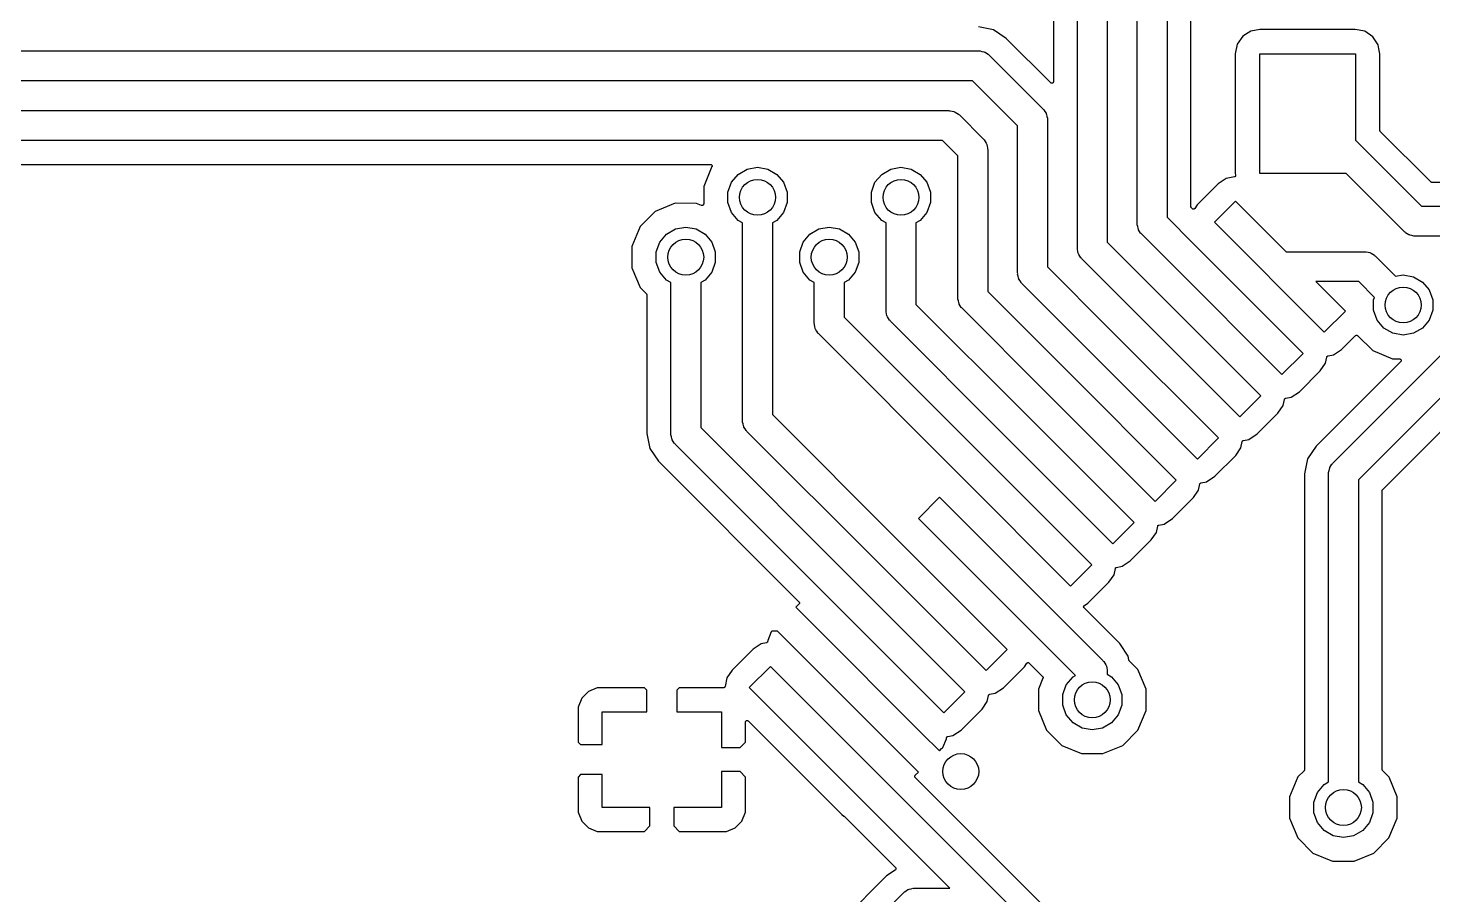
# Model space of a CAD drawing. Extents: x 0.3 to 75.7, y -92.7 to -2.
# Drawn here: x 12.4 to 24.15, y -71.73 to -64.49 of the extents above; entities that cross this region are included whole.
import ezdxf

# ---------------------------------------------------------------- set-up
doc = ezdxf.new("R2010")
doc.units = 0
doc.header["$MEASUREMENT"] = 0
doc.layers.add('BLACK', color=7, linetype='CONTINUOUS')

msp = doc.modelspace()

# ---------------------------------------------------------------- linework, layer by layer
at = {"layer": 'Black'}
for p, q in [((21.925, -62), (21.925, -66.0662)), ((22.125, -65.978), (22.125, -62.0013)), ((21.675, -66.118), (21.675, -62.0518)), ((21.175, -66.3251), (21.175, -63.6518)), ((21.425, -63.6), (21.425, -66.2734)), ((20.975, -63.74), (20.975, -64.934)), ((20.4743, -64.5), (20.3487, -64.475)), ((22.7012, -64.4958), (22.626, -64.51)), ((23.4987, -64.4958), (22.7012, -64.4958)), ((23.5793, -64.5122), (23.4987, -64.4958)), ((20.5807, -64.5711), (20.4743, -64.5)), ((20.9528, -64.9432), (20.5807, -64.5711)), ((22.5578, -64.5538), (22.5122, -64.6207)), ((22.626, -64.51), (22.5578, -64.5538)), ((23.6462, -64.5578), (23.5793, -64.5122)), ((23.69, -64.626), (23.6462, -64.5578)), ((9.15178, -64.675), (20.35, -64.675)), ((20.35, -64.675), (20.3554, -64.676)), ((20.3554, -64.676), (20.3609, -64.6755)), ((20.3609, -64.6755), (20.3767, -64.6797)), ((20.3767, -64.6797), (20.3928, -64.6825)), ((20.3928, -64.6825), (20.3975, -64.6853)), ((20.3975, -64.6853), (20.4028, -64.6867)), ((20.4028, -64.6867), (20.4162, -64.6961)), ((20.4162, -64.6961), (20.4303, -64.7042)), ((20.4303, -64.7042), (20.4339, -64.7085)), ((20.4339, -64.7085), (20.4384, -64.7116)), ((20.4384, -64.7116), (20.8884, -65.1616)), ((22.5122, -64.6207), (22.4958, -64.7013)), ((22.4958, -64.7013), (22.4958, -65.6988)), ((22.7, -65.7), (22.7, -64.7)), ((22.7, -64.7), (23.5, -64.7)), ((23.5, -64.7), (23.5, -65.4232)), ((23.6964, -64.66), (23.69, -64.626)), ((23.7042, -64.7012), (23.6964, -64.66)), ((23.7042, -65.3392), (23.7042, -64.7012)), ((20.2982, -64.925), (9.1, -64.925)), ((20.675, -65.3018), (20.2982, -64.925)), ((20.9542, -64.9442), (20.9528, -64.9432)), ((20.9555, -64.9453), (20.9542, -64.9442)), ((20.956, -64.9455), (20.9555, -64.9453)), ((20.9565, -64.9458), (20.956, -64.9455)), ((20.9581, -64.9462), (20.9565, -64.9458)), ((20.9597, -64.9468), (20.9581, -64.9462)), ((20.9603, -64.9468), (20.9597, -64.9468)), ((20.9609, -64.9469), (20.9603, -64.9468)), ((20.9626, -64.9468), (20.9609, -64.9469)), ((20.9643, -64.9468), (20.9626, -64.9468)), ((20.9648, -64.9466), (20.9643, -64.9468)), ((20.9654, -64.9466), (20.9648, -64.9466)), ((20.9669, -64.9458), (20.9654, -64.9466)), ((20.9685, -64.9453), (20.9669, -64.9458)), ((20.9689, -64.9449), (20.9685, -64.9453)), ((20.9695, -64.9446), (20.9689, -64.9449)), ((20.9707, -64.9434), (20.9695, -64.9446)), ((20.972, -64.9424), (20.9707, -64.9434)), ((20.9722, -64.9419), (20.972, -64.9424)), ((20.9726, -64.9415), (20.9722, -64.9419)), ((20.9734, -64.9399), (20.9726, -64.9415)), ((20.9742, -64.9384), (20.9734, -64.9399)), ((20.9743, -64.9379), (20.9742, -64.9384)), ((20.9746, -64.9374), (20.9743, -64.9379)), ((20.9747, -64.9357), (20.9746, -64.9374)), ((20.975, -64.934), (20.9747, -64.9357)), ((11, -65.175), (20.1, -65.175)), ((20.1, -65.175), (20.1054, -65.176)), ((20.1054, -65.176), (20.1109, -65.1755)), ((20.1109, -65.1755), (20.1267, -65.1797)), ((20.1267, -65.1797), (20.1428, -65.1825)), ((20.1428, -65.1825), (20.1475, -65.1853)), ((20.1475, -65.1853), (20.1528, -65.1867)), ((20.1528, -65.1867), (20.1662, -65.1961)), ((20.1662, -65.1961), (20.1803, -65.2042)), ((20.8884, -65.1616), (20.8915, -65.1661)), ((20.8915, -65.1661), (20.8958, -65.1697)), ((20.8958, -65.1697), (20.9039, -65.1838)), ((20.9039, -65.1838), (20.9133, -65.1972)), ((20.9133, -65.1972), (20.9147, -65.2025)), ((20.9147, -65.2025), (20.9175, -65.2072)), ((20.1803, -65.2042), (20.1839, -65.2085)), ((20.1839, -65.2085), (20.1884, -65.2116)), ((20.1884, -65.2116), (20.3884, -65.4116)), ((20.675, -66.5322), (20.675, -65.3018)), ((20.9175, -65.2072), (20.9203, -65.2233)), ((20.9203, -65.2233), (20.9245, -65.2391)), ((20.9245, -65.2391), (20.924, -65.2446)), ((20.924, -65.2446), (20.925, -65.25)), ((20.925, -65.25), (20.925, -66.4805)), ((20.0482, -65.425), (11.0518, -65.425)), ((20.175, -65.5518), (20.0482, -65.425)), ((20.3884, -65.4116), (20.3915, -65.4161)), ((20.3915, -65.4161), (20.3958, -65.4197)), ((20.3958, -65.4197), (20.4039, -65.4338)), ((20.4039, -65.4338), (20.4133, -65.4472)), ((23.5, -65.4232), (24.0518, -65.975)), ((23.7043, -65.3397), (23.7042, -65.3392)), ((23.7042, -65.3403), (23.7043, -65.3397)), ((23.7047, -65.3419), (23.7042, -65.3403)), ((23.705, -65.3436), (23.7047, -65.3419)), ((23.7052, -65.3441), (23.705, -65.3436)), ((23.7054, -65.3447), (23.7052, -65.3441)), ((23.7064, -65.346), (23.7054, -65.3447)), ((23.7072, -65.3475), (23.7064, -65.346)), ((23.7077, -65.3479), (23.7072, -65.3475)), ((23.708, -65.3484), (23.7077, -65.3479)), ((24.1308, -65.7712), (23.708, -65.3484)), ((20.175, -66.7393), (20.175, -65.5518)), ((20.4133, -65.4472), (20.4147, -65.4525)), ((20.4147, -65.4525), (20.4175, -65.4572)), ((20.4175, -65.4572), (20.4203, -65.4733)), ((20.4203, -65.4733), (20.4245, -65.4891)), ((20.4245, -65.4891), (20.424, -65.4946)), ((20.424, -65.4946), (20.425, -65.5)), ((20.425, -65.5), (20.425, -66.6876)), ((11.14, -65.625), (18.1075, -65.625)), ((18.1195, -65.643), (18.0501, -65.8101)), ((18.1075, -65.625), (18.1089, -65.6252)), ((18.1089, -65.6252), (18.1103, -65.6253)), ((18.1103, -65.6253), (18.1111, -65.6256)), ((18.1111, -65.6256), (18.1119, -65.6258)), ((18.1119, -65.6258), (18.1131, -65.6265)), ((18.1131, -65.6265), (18.1145, -65.627)), ((18.1145, -65.627), (18.1151, -65.6276)), ((18.1151, -65.6276), (18.1158, -65.628)), ((18.1158, -65.628), (18.1167, -65.6291)), ((18.1167, -65.6291), (18.1178, -65.6301)), ((18.1178, -65.6301), (18.1182, -65.6308)), ((18.1182, -65.6308), (18.1187, -65.6315)), ((18.1187, -65.6315), (18.1192, -65.6328)), ((18.1192, -65.6328), (18.1199, -65.6341)), ((18.1198, -65.6416), (18.1195, -65.643)), ((18.1203, -65.6403), (18.1198, -65.6416)), ((18.1199, -65.6341), (18.12, -65.6349)), ((18.12, -65.6349), (18.1203, -65.6357)), ((18.1203, -65.6357), (18.1203, -65.6372)), ((18.1203, -65.6372), (18.1204, -65.6386)), ((18.1204, -65.6386), (18.1203, -65.6394)), ((18.1203, -65.6394), (18.1203, -65.6403)), ((18.3387, -65.7078), (18.4142, -65.6642)), ((18.4142, -65.6642), (18.5, -65.649)), ((18.5, -65.649), (18.5858, -65.6642)), ((18.5858, -65.6642), (18.6613, -65.7078)), ((19.5387, -65.7078), (19.6142, -65.6642)), ((19.6142, -65.6642), (19.7, -65.649)), ((19.7, -65.649), (19.7858, -65.6642)), ((19.7858, -65.6642), (19.8613, -65.7078)), ((18.2529, -65.8564), (18.2827, -65.7745)), ((18.2827, -65.7745), (18.3387, -65.7078)), ((18.6613, -65.7078), (18.7173, -65.7745)), ((18.7173, -65.7745), (18.7471, -65.8564)), ((19.4529, -65.8564), (19.4827, -65.7745)), ((19.4827, -65.7745), (19.5387, -65.7078)), ((19.8613, -65.7078), (19.9173, -65.7745)), ((19.9173, -65.7745), (19.9471, -65.8564)), ((22.3521, -65.7881), (22.1771, -65.9631)), ((22.4207, -65.7426), (22.3521, -65.7881)), ((22.4884, -65.7299), (22.4207, -65.7426)), ((22.4895, -65.7295), (22.4884, -65.7299)), ((22.4906, -65.7292), (22.4895, -65.7295)), ((22.4916, -65.7287), (22.4906, -65.7292)), ((22.4927, -65.7283), (22.4916, -65.7287)), ((22.4935, -65.7275), (22.4927, -65.7283)), ((22.4945, -65.7269), (22.4935, -65.7275)), ((22.4952, -65.7261), (22.4945, -65.7269)), ((22.4961, -65.7253), (22.4952, -65.7261)), ((22.4958, -65.6988), (22.4988, -65.7147)), ((22.4967, -65.7243), (22.4961, -65.7253)), ((22.4974, -65.7235), (22.4967, -65.7243)), ((22.4978, -65.7224), (22.4974, -65.7235)), ((22.4983, -65.7214), (22.4978, -65.7224)), ((22.4985, -65.7203), (22.4983, -65.7214)), ((22.4989, -65.7192), (22.4985, -65.7203)), ((22.4988, -65.7147), (22.4988, -65.7158)), ((22.4988, -65.7158), (22.499, -65.7169)), ((22.499, -65.7169), (22.4989, -65.7181)), ((22.4989, -65.7181), (22.4989, -65.7192)), ((23.4232, -65.7), (22.7, -65.7)), ((23.9116, -66.1884), (23.4232, -65.7)), ((24.1313, -65.7715), (24.1308, -65.7712)), ((24.1316, -65.772), (24.1313, -65.7715)), ((24.1331, -65.7728), (24.1316, -65.772)), ((24.1345, -65.7738), (24.1331, -65.7728)), ((24.1351, -65.7739), (24.1345, -65.7738)), ((24.1356, -65.7742), (24.1351, -65.7739)), ((24.1372, -65.7745), (24.1356, -65.7742)), ((24.1389, -65.775), (24.1372, -65.7745)), ((24.1394, -65.7749), (24.1389, -65.775)), ((24.14, -65.775), (24.1394, -65.7749)), ((24.2951, -65.775), (24.14, -65.775)), ((18.0501, -65.8101), (18.05, -65.9555)), ((18.2529, -65.9436), (18.2529, -65.8564)), ((18.7471, -65.8564), (18.7471, -65.9436)), ((19.4529, -65.9436), (19.4529, -65.8564)), ((19.9471, -65.8564), (19.9471, -65.9436)), ((17.6454, -66.0183), (17.5187, -66.1448)), ((17.8109, -65.9499), (17.6454, -66.0183)), ((17.9899, -65.9501), (17.8109, -65.9499)), ((18.032, -65.9675), (17.9899, -65.9501)), ((18.0333, -65.9679), (18.032, -65.9675)), ((18.0347, -65.9683), (18.0333, -65.9679)), ((18.0355, -65.9683), (18.0347, -65.9683)), ((18.0364, -65.9685), (18.0355, -65.9683)), ((18.0378, -65.9683), (18.0364, -65.9685)), ((18.0392, -65.9683), (18.0378, -65.9683)), ((18.04, -65.9681), (18.0392, -65.9683)), ((18.0408, -65.9679), (18.04, -65.9681)), ((18.0421, -65.9673), (18.0408, -65.9679)), ((18.0434, -65.9668), (18.0421, -65.9673)), ((18.0441, -65.9663), (18.0434, -65.9668)), ((18.0449, -65.9659), (18.0441, -65.9663)), ((18.0458, -65.9648), (18.0449, -65.9659)), ((18.0469, -65.9639), (18.0458, -65.9648)), ((18.0473, -65.9632), (18.0469, -65.9639)), ((18.0479, -65.9625), (18.0473, -65.9632)), ((18.0485, -65.9612), (18.0479, -65.9625)), ((18.0492, -65.96), (18.0485, -65.9612)), ((18.0493, -65.9592), (18.0492, -65.96)), ((18.0496, -65.9584), (18.0493, -65.9592)), ((18.0497, -65.9569), (18.0496, -65.9584)), ((18.05, -65.9555), (18.0497, -65.9569)), ((18.2827, -66.0255), (18.2529, -65.9436)), ((18.3387, -66.0922), (18.2827, -66.0255)), ((18.7173, -66.0255), (18.6613, -66.0922)), ((18.7471, -65.9436), (18.7173, -66.0255)), ((19.4827, -66.0255), (19.4529, -65.9436)), ((19.5387, -66.0922), (19.4827, -66.0255)), ((19.9173, -66.0255), (19.8613, -66.0922)), ((19.9471, -65.9436), (19.9173, -66.0255)), ((22.1251, -65.9786), (22.125, -65.978)), ((22.125, -65.9791), (22.1251, -65.9786)), ((22.1255, -65.9808), (22.125, -65.9791)), ((22.1258, -65.9825), (22.1255, -65.9808)), ((22.1261, -65.983), (22.1258, -65.9825)), ((22.1262, -65.9835), (22.1261, -65.983)), ((22.1272, -65.9849), (22.1262, -65.9835)), ((22.128, -65.9864), (22.1272, -65.9849)), ((22.1285, -65.9867), (22.128, -65.9864)), ((22.1288, -65.9872), (22.1285, -65.9867)), ((22.1366, -65.995), (22.1288, -65.9872)), ((22.1367, -65.9951), (22.1366, -65.995)), ((22.1386, -65.9964), (22.1367, -65.9951)), ((22.1367, -65.9951), (22.1367, -65.9951)), ((22.1403, -65.9976), (22.1386, -65.9964)), ((22.1404, -65.9976), (22.1403, -65.9976)), ((22.1405, -65.9977), (22.1404, -65.9976)), ((22.1425, -65.9982), (22.1405, -65.9977)), ((22.1447, -65.9988), (22.1425, -65.9982)), ((22.1448, -65.9988), (22.1447, -65.9988)), ((22.147, -65.9986), (22.1448, -65.9988)), ((22.1448, -65.9988), (22.1448, -65.9988)), ((22.1492, -65.9984), (22.147, -65.9986)), ((22.1493, -65.9984), (22.1492, -65.9984)), ((22.1492, -65.9984), (22.1492, -65.9984)), ((22.1513, -65.9974), (22.1493, -65.9984)), ((22.1533, -65.9965), (22.1513, -65.9974)), ((22.1534, -65.9964), (22.1533, -65.9964)), ((22.1533, -65.9964), (22.1533, -65.9965)), ((22.1549, -65.9948), (22.1534, -65.9964)), ((22.1565, -65.9933), (22.1549, -65.9948)), ((22.1566, -65.9932), (22.1565, -65.9932)), ((22.1565, -65.9932), (22.1565, -65.9933)), ((22.1771, -65.9631), (22.1566, -65.9932)), ((22.3206, -66.1083), (22.4974, -65.9315)), ((22.4974, -65.9315), (22.9204, -66.3545)), ((24.0518, -65.975), (24.7518, -65.975)), ((18.375, -66.1132), (18.3387, -66.0922)), ((18.375, -67.7678), (18.375, -66.1132)), ((18.6613, -66.0922), (18.625, -66.1132)), ((18.625, -66.1132), (18.625, -67.716)), ((19.575, -66.1132), (19.5387, -66.0922)), ((19.575, -66.8464), (19.575, -66.1132)), ((19.8613, -66.0922), (19.825, -66.1132)), ((19.825, -66.1132), (19.825, -66.7947)), ((21.676, -66.1234), (21.675, -66.118)), ((21.6755, -66.1289), (21.676, -66.1234)), ((21.6797, -66.1447), (21.6755, -66.1289)), ((21.925, -66.0662), (22.1438, -66.2851)), ((23.2399, -67.0275), (22.3206, -66.1083)), ((17.5187, -66.1448), (17.4501, -66.3101)), ((17.6827, -66.2745), (17.7387, -66.2078)), ((17.7387, -66.2078), (17.8142, -66.1642)), ((17.8142, -66.1642), (17.9, -66.149)), ((17.9, -66.149), (17.9858, -66.1642)), ((17.9858, -66.1642), (18.0613, -66.2078)), ((18.0613, -66.2078), (18.1173, -66.2745)), ((18.8827, -66.2745), (18.9387, -66.2078)), ((18.9387, -66.2078), (19.0142, -66.1642)), ((19.0142, -66.1642), (19.1, -66.149)), ((19.1, -66.149), (19.1858, -66.1642)), ((19.1858, -66.1642), (19.2613, -66.2078)), ((19.2613, -66.2078), (19.3173, -66.2745)), ((21.6825, -66.1608), (21.6797, -66.1447)), ((21.6853, -66.1655), (21.6825, -66.1608)), ((21.6867, -66.1708), (21.6853, -66.1655)), ((21.6961, -66.1842), (21.6867, -66.1708)), ((21.7042, -66.1984), (21.6961, -66.1842)), ((21.7085, -66.2019), (21.7042, -66.1984)), ((21.7116, -66.2064), (21.7085, -66.2019)), ((21.9671, -66.4619), (21.7116, -66.2064)), ((23.9161, -66.1915), (23.9116, -66.1884)), ((23.9197, -66.1958), (23.9161, -66.1915)), ((23.9338, -66.2039), (23.9197, -66.1958)), ((23.9472, -66.2133), (23.9338, -66.2039)), ((23.9525, -66.2147), (23.9472, -66.2133)), ((23.9572, -66.2175), (23.9525, -66.2147)), ((23.9733, -66.2203), (23.9572, -66.2175)), ((23.9891, -66.2245), (23.9733, -66.2203)), ((23.9946, -66.224), (23.9891, -66.2245)), ((24, -66.225), (23.9946, -66.224)), ((24.7001, -66.225), (24, -66.225)), ((17.4501, -66.3101), (17.4499, -66.4891)), ((17.6529, -66.3564), (17.6827, -66.2745)), ((17.6529, -66.4436), (17.6529, -66.3564)), ((18.1173, -66.2745), (18.1471, -66.3564)), ((18.1471, -66.3564), (18.1471, -66.4436)), ((18.8529, -66.3564), (18.8827, -66.2745)), ((18.8529, -66.4436), (18.8529, -66.3564)), ((19.3173, -66.2745), (19.3471, -66.3564)), ((19.3471, -66.3564), (19.3471, -66.4436)), ((21.176, -66.3305), (21.175, -66.3251)), ((21.1755, -66.336), (21.176, -66.3305)), ((21.1797, -66.3518), (21.1755, -66.336)), ((21.1825, -66.3679), (21.1797, -66.3518)), ((21.1853, -66.3726), (21.1825, -66.3679)), ((21.1867, -66.378), (21.1853, -66.3726)), ((21.1961, -66.3913), (21.1867, -66.378)), ((21.425, -66.2734), (21.7903, -66.6386)), ((22.1438, -66.2851), (22.1438, -66.2851)), ((22.1438, -66.2851), (23.0631, -67.2043)), ((22.9204, -66.3545), (23.5795, -66.3545)), ((23.5795, -66.3545), (23.585, -66.3555)), ((23.585, -66.3555), (23.5904, -66.355)), ((23.5904, -66.355), (23.6062, -66.3592)), ((23.6062, -66.3592), (23.6223, -66.3621)), ((23.6223, -66.3621), (23.6271, -66.3648)), ((23.6271, -66.3648), (23.6324, -66.3663)), ((23.6324, -66.3663), (23.6457, -66.3756)), ((23.6457, -66.3756), (23.6599, -66.3838)), ((17.4499, -66.4891), (17.5183, -66.6546)), ((17.6827, -66.5255), (17.6529, -66.4436)), ((18.1471, -66.4436), (18.1173, -66.5255)), ((18.8827, -66.5255), (18.8529, -66.4436)), ((19.3471, -66.4436), (19.3173, -66.5255)), ((20.925, -66.4805), (21.4367, -66.9922)), ((21.2042, -66.4055), (21.1961, -66.3913)), ((21.2085, -66.409), (21.2042, -66.4055)), ((21.2116, -66.4135), (21.2085, -66.409)), ((21.6135, -66.8154), (21.2116, -66.4135)), ((22.8863, -67.3811), (21.9671, -66.4619)), ((21.9671, -66.4619), (21.9671, -66.4619)), ((23.3116, -68.1225), (24.9546, -66.4795)), ((23.6599, -66.3838), (23.6634, -66.388)), ((23.6634, -66.388), (23.6679, -66.3912)), ((23.6679, -66.3912), (23.8369, -66.5602)), ((17.7387, -66.5922), (17.6827, -66.5255)), ((17.775, -66.6132), (17.7387, -66.5922)), ((17.775, -67.8749), (17.775, -66.6132)), ((18.0613, -66.5922), (18.025, -66.6132)), ((18.025, -66.6132), (18.025, -67.8231)), ((18.1173, -66.5255), (18.0613, -66.5922)), ((18.9387, -66.5922), (18.8827, -66.5255)), ((18.975, -66.6132), (18.9387, -66.5922)), ((18.975, -66.9536), (18.975, -66.6132)), ((19.2613, -66.5922), (19.225, -66.6132)), ((19.225, -66.6132), (19.225, -66.9018)), ((19.3173, -66.5255), (19.2613, -66.5922)), ((20.676, -66.5376), (20.675, -66.5322)), ((20.6755, -66.5431), (20.676, -66.5376)), ((20.6797, -66.5589), (20.6755, -66.5431)), ((20.6825, -66.575), (20.6797, -66.5589)), ((20.6853, -66.5797), (20.6825, -66.575)), ((20.6867, -66.5851), (20.6853, -66.5797)), ((20.6961, -66.5984), (20.6867, -66.5851)), ((20.7042, -66.6126), (20.6961, -66.5984)), ((20.7085, -66.6161), (20.7042, -66.6126)), ((23.5278, -66.6045), (23.1704, -66.6045)), ((23.1704, -66.6045), (23.4166, -66.8508)), ((23.66, -66.7368), (23.5278, -66.6045)), ((23.8369, -66.5602), (23.9, -66.549)), ((23.9, -66.549), (23.9858, -66.5642)), ((23.9858, -66.5642), (24.0613, -66.6078)), ((24.0613, -66.6078), (24.1173, -66.6745)), ((17.5183, -66.6546), (17.5712, -66.7076)), ((17.5712, -66.7076), (17.5715, -66.708)), ((17.5715, -66.708), (17.572, -66.7084)), ((17.572, -66.7084), (17.5728, -66.7099)), ((17.5728, -66.7099), (17.5738, -66.7113)), ((17.5738, -66.7113), (17.5739, -66.7118)), ((17.5739, -66.7118), (17.5742, -66.7123)), ((17.5742, -66.7123), (17.5745, -66.714)), ((17.5745, -66.714), (17.575, -66.7156)), ((17.575, -66.7156), (17.5749, -66.7162)), ((17.5749, -66.7162), (17.575, -66.7168)), ((17.575, -66.7168), (17.575, -67.8736)), ((20.425, -66.6876), (21.0832, -67.3457)), ((20.7116, -66.6206), (20.7085, -66.6161)), ((21.26, -67.169), (20.7116, -66.6206)), ((21.7903, -66.6386), (21.7903, -66.6386)), ((21.7903, -66.6386), (22.7095, -67.5579)), ((24.1173, -66.6745), (24.1471, -66.7564)), ((19.576, -66.8519), (19.575, -66.8464)), ((19.825, -66.7947), (20.7296, -67.6993)), ((20.176, -66.7448), (20.175, -66.7393)), ((20.1755, -66.7502), (20.176, -66.7448)), ((20.1797, -66.766), (20.1755, -66.7502)), ((20.1825, -66.7821), (20.1797, -66.766)), ((20.1853, -66.7869), (20.1825, -66.7821)), ((20.1867, -66.7922), (20.1853, -66.7869)), ((20.1961, -66.8055), (20.1867, -66.7922)), ((20.2042, -66.8197), (20.1961, -66.8055)), ((20.2085, -66.8232), (20.2042, -66.8197)), ((20.2116, -66.8277), (20.2085, -66.8232)), ((20.9064, -67.5225), (20.2116, -66.8277)), ((22.5328, -67.7347), (21.6135, -66.8154)), ((21.6135, -66.8154), (21.6135, -66.8154)), ((23.6529, -66.7564), (23.66, -66.7368)), ((23.6529, -66.8436), (23.6529, -66.7564)), ((23.6827, -66.9255), (23.6529, -66.8436)), ((24.1471, -66.8436), (24.1173, -66.9255)), ((24.1471, -66.7564), (24.1471, -66.8436)), ((18.976, -66.959), (18.975, -66.9536)), ((18.9755, -66.9644), (18.976, -66.959)), ((18.9797, -66.9802), (18.9755, -66.9644)), ((19.225, -66.9018), (20.3761, -68.0529)), ((19.5755, -66.8573), (19.576, -66.8519)), ((19.5797, -66.8731), (19.5755, -66.8573)), ((19.5825, -66.8892), (19.5797, -66.8731)), ((19.5853, -66.894), (19.5825, -66.8892)), ((19.5867, -66.8993), (19.5853, -66.894)), ((19.5961, -66.9126), (19.5867, -66.8993)), ((19.6042, -66.9268), (19.5961, -66.9126)), ((19.6085, -66.9303), (19.6042, -66.9268)), ((19.6116, -66.9348), (19.6085, -66.9303)), ((20.5529, -67.8761), (19.6116, -66.9348)), ((23.4166, -66.8508), (23.2399, -67.0275)), ((23.7387, -66.9922), (23.6827, -66.9255)), ((24.1173, -66.9255), (24.0613, -66.9922)), ((18.9825, -66.9963), (18.9797, -66.9802)), ((18.9853, -67.0011), (18.9825, -66.9963)), ((18.9867, -67.0064), (18.9853, -67.0011)), ((18.9961, -67.0198), (18.9867, -67.0064)), ((19.0042, -67.0339), (18.9961, -67.0198)), ((19.0085, -67.0374), (19.0042, -67.0339)), ((19.0116, -67.0419), (19.0085, -67.0374)), ((20.1993, -68.2296), (19.0116, -67.0419)), ((21.4367, -66.9922), (22.356, -67.9114)), ((23.3852, -67.171), (23.5007, -67.0554)), ((23.5007, -67.0554), (23.5017, -67.0548)), ((23.5017, -67.0548), (23.5025, -67.0539)), ((23.5025, -67.0539), (23.5035, -67.0535)), ((23.5035, -67.0535), (23.5044, -67.0528)), ((23.5044, -67.0528), (23.5055, -67.0525)), ((23.5055, -67.0525), (23.5066, -67.052)), ((23.5066, -67.052), (23.5077, -67.0519)), ((23.5077, -67.0519), (23.5088, -67.0517)), ((23.5088, -67.0517), (23.5099, -67.0518)), ((23.5099, -67.0518), (23.5111, -67.0517)), ((23.5111, -67.0517), (23.5122, -67.0519)), ((23.5122, -67.0519), (23.5133, -67.052)), ((23.5133, -67.052), (23.5143, -67.0525)), ((23.5143, -67.0525), (23.5154, -67.0528)), ((23.5154, -67.0528), (23.5164, -67.0535)), ((23.5164, -67.0535), (23.5174, -67.054)), ((23.5174, -67.054), (23.5182, -67.0548)), ((23.5182, -67.0548), (23.5191, -67.0554)), ((23.5191, -67.0554), (23.6448, -67.1813)), ((24.7601, -67.0275), (23.525, -68.2627)), ((23.8142, -67.0358), (23.7387, -66.9922)), ((23.9, -67.051), (23.8142, -67.0358)), ((23.9858, -67.0358), (23.9, -67.051)), ((24.0613, -66.9922), (23.9858, -67.0358)), ((22.1792, -68.0882), (21.26, -67.169)), ((23.3166, -67.2165), (23.3852, -67.171)), ((23.6448, -67.1813), (23.8101, -67.2499)), ((23.0631, -67.2043), (22.8863, -67.3811)), ((23.8791, -67.2722), (23.1711, -67.9802)), ((23.2066, -67.3496), (23.2498, -67.2863)), ((23.2498, -67.2863), (23.2609, -67.235)), ((23.2609, -67.235), (23.2612, -67.2343)), ((23.2612, -67.2343), (23.2614, -67.2335)), ((23.2614, -67.2335), (23.2621, -67.2322)), ((23.2621, -67.2322), (23.2626, -67.2308)), ((23.2626, -67.2308), (23.2632, -67.2302)), ((23.2632, -67.2302), (23.2636, -67.2295)), ((23.2636, -67.2295), (23.2647, -67.2286)), ((23.2647, -67.2286), (23.2657, -67.2275)), ((23.2657, -67.2275), (23.2664, -67.2271)), ((23.2664, -67.2271), (23.267, -67.2266)), ((23.267, -67.2266), (23.2684, -67.2261)), ((23.2684, -67.2261), (23.2697, -67.2254)), ((23.2697, -67.2254), (23.2705, -67.2253)), ((23.2705, -67.2253), (23.2712, -67.225)), ((23.2712, -67.225), (23.3166, -67.2165)), ((23.8101, -67.2499), (23.8699, -67.25)), ((23.8699, -67.25), (23.8716, -67.2503)), ((23.8716, -67.2503), (23.8733, -67.2504)), ((23.8733, -67.2504), (23.8738, -67.2507)), ((23.8738, -67.2507), (23.8744, -67.2508)), ((23.8744, -67.2508), (23.8759, -67.2516)), ((23.8759, -67.2516), (23.8774, -67.2523)), ((23.8774, -67.2523), (23.8778, -67.2527)), ((23.8778, -67.2527), (23.8783, -67.253)), ((23.8783, -67.253), (23.8794, -67.2543)), ((23.8801, -67.2708), (23.8791, -67.2722)), ((23.8794, -67.2543), (23.8806, -67.2555)), ((23.8812, -67.2695), (23.8801, -67.2708)), ((23.8806, -67.2555), (23.8808, -67.256)), ((23.8808, -67.256), (23.8812, -67.2565)), ((23.8812, -67.2565), (23.8818, -67.2581)), ((23.8814, -67.2689), (23.8812, -67.2695)), ((23.8817, -67.2685), (23.8814, -67.2689)), ((23.8822, -67.2668), (23.8817, -67.2685)), ((23.8818, -67.2581), (23.8825, -67.2596)), ((23.8827, -67.2652), (23.8822, -67.2668)), ((23.8825, -67.2596), (23.8825, -67.2602)), ((23.8825, -67.2602), (23.8827, -67.2607)), ((23.8827, -67.2607), (23.8827, -67.2624)), ((23.8827, -67.2624), (23.8829, -67.2641)), ((23.8829, -67.2641), (23.8827, -67.2647)), ((23.8827, -67.2647), (23.8827, -67.2652)), ((21.0832, -67.3457), (22.0024, -68.265)), ((23.0316, -67.5246), (23.2066, -67.3496)), ((23.7288, -68.3417), (24.7509, -67.3196)), ((21.8256, -68.4418), (20.9064, -67.5225)), ((22.963, -67.57), (23.0316, -67.5246)), ((22.7095, -67.5579), (22.5328, -67.7347)), ((22.853, -67.7031), (22.8962, -67.6399)), ((22.8962, -67.6399), (22.9074, -67.5886)), ((22.9074, -67.5886), (22.9077, -67.5878)), ((22.9077, -67.5878), (22.9078, -67.587)), ((22.9078, -67.587), (22.9085, -67.5858)), ((22.9085, -67.5858), (22.9091, -67.5844)), ((22.9091, -67.5844), (22.9096, -67.5838)), ((22.9096, -67.5838), (22.91, -67.5831)), ((22.91, -67.5831), (22.9111, -67.5821)), ((22.9111, -67.5821), (22.9121, -67.5811)), ((22.9121, -67.5811), (22.9128, -67.5807)), ((22.9128, -67.5807), (22.9134, -67.5802)), ((22.9134, -67.5802), (22.9148, -67.5796)), ((22.9148, -67.5796), (22.9161, -67.579)), ((22.9161, -67.579), (22.9169, -67.5788)), ((22.9169, -67.5788), (22.9177, -67.5786)), ((22.9177, -67.5786), (22.963, -67.57)), ((18.376, -67.7732), (18.375, -67.7678)), ((18.3755, -67.7787), (18.376, -67.7732)), ((18.3797, -67.7944), (18.3755, -67.7787)), ((18.625, -67.716), (19.669, -68.76)), ((20.7296, -67.6993), (20.7296, -67.6993)), ((20.7296, -67.6993), (21.6489, -68.6185)), ((22.678, -67.8781), (22.853, -67.7031)), ((17.575, -67.8736), (17.6, -67.9991)), ((17.776, -67.8803), (17.775, -67.8749)), ((17.7755, -67.8858), (17.776, -67.8803)), ((17.7797, -67.9015), (17.7755, -67.8858)), ((17.7825, -67.9176), (17.7797, -67.9015)), ((18.025, -67.8231), (19.3154, -69.1135)), ((18.3825, -67.8105), (18.3797, -67.7944)), ((18.3853, -67.8153), (18.3825, -67.8105)), ((18.3867, -67.8206), (18.3853, -67.8153)), ((18.3961, -67.834), (18.3867, -67.8206)), ((18.4042, -67.8481), (18.3961, -67.834)), ((18.4085, -67.8517), (18.4042, -67.8481)), ((18.4116, -67.8562), (18.4085, -67.8517)), ((19.4922, -68.9367), (18.4116, -67.8562)), ((21.4721, -68.7953), (20.5529, -67.8761)), ((20.5529, -67.8761), (20.5529, -67.8761)), ((22.6095, -67.9236), (22.678, -67.8781)), ((17.6, -67.9991), (17.6711, -68.1056)), ((17.7853, -67.9224), (17.7825, -67.9176)), ((17.7867, -67.9277), (17.7853, -67.9224)), ((17.7961, -67.9411), (17.7867, -67.9277)), ((17.8042, -67.9552), (17.7961, -67.9411)), ((17.8085, -67.9588), (17.8042, -67.9552)), ((17.8116, -67.9633), (17.8085, -67.9588)), ((19.1386, -69.2903), (17.8116, -67.9633)), ((22.356, -67.9114), (22.1792, -68.0882)), ((22.4995, -68.0567), (22.5427, -67.9934)), ((22.5427, -67.9934), (22.5538, -67.9421)), ((22.5538, -67.9421), (22.5541, -67.9414)), ((22.5541, -67.9414), (22.5543, -67.9406)), ((22.5543, -67.9406), (22.555, -67.9393)), ((22.555, -67.9393), (22.5555, -67.938)), ((22.5555, -67.938), (22.5561, -67.9374)), ((22.5561, -67.9374), (22.5565, -67.9366)), ((22.5565, -67.9366), (22.5576, -67.9357)), ((22.5576, -67.9357), (22.5586, -67.9346)), ((22.5586, -67.9346), (22.5593, -67.9342)), ((22.5593, -67.9342), (22.5599, -67.9337)), ((22.5599, -67.9337), (22.5613, -67.9332)), ((22.5613, -67.9332), (22.5626, -67.9325)), ((22.5626, -67.9325), (22.5634, -67.9324)), ((22.5634, -67.9324), (22.5641, -67.9321)), ((22.5641, -67.9321), (22.6095, -67.9236)), ((23.1711, -67.9802), (23.1, -68.0866)), ((17.6711, -68.1056), (18.8466, -69.2811)), ((20.3761, -68.0529), (21.2953, -68.9721)), ((22.3245, -68.2317), (22.4995, -68.0567)), ((23.1, -68.0866), (23.075, -68.2122)), ((23.2961, -68.1447), (23.3042, -68.1306)), ((23.3042, -68.1306), (23.3085, -68.127)), ((23.3085, -68.127), (23.3116, -68.1225)), ((21.1185, -69.1489), (20.1993, -68.2296)), ((22.2559, -68.2771), (22.3245, -68.2317)), ((23.075, -68.2122), (23.075, -70.6832)), ((23.275, -68.2109), (23.276, -68.2055)), ((23.275, -70.7868), (23.275, -68.2109)), ((23.2755, -68.2), (23.2797, -68.1842)), ((23.276, -68.2055), (23.2755, -68.2)), ((23.2797, -68.1842), (23.2825, -68.1682)), ((23.2825, -68.1682), (23.2853, -68.1634)), ((23.2853, -68.1634), (23.2867, -68.1581)), ((23.2867, -68.1581), (23.2961, -68.1447)), ((22.0024, -68.265), (21.8256, -68.4418)), ((22.1459, -68.4102), (22.1891, -68.347)), ((22.1891, -68.347), (22.2003, -68.2957)), ((22.2003, -68.2957), (22.2006, -68.2949)), ((22.2006, -68.2949), (22.2007, -68.2941)), ((22.2007, -68.2941), (22.2014, -68.2929)), ((22.2014, -68.2929), (22.202, -68.2915)), ((22.202, -68.2915), (22.2025, -68.2909)), ((22.2025, -68.2909), (22.2029, -68.2902)), ((22.2029, -68.2902), (22.204, -68.2892)), ((22.204, -68.2892), (22.205, -68.2882)), ((22.205, -68.2882), (22.2057, -68.2878)), ((22.2057, -68.2878), (22.2063, -68.2873)), ((22.2063, -68.2873), (22.2077, -68.2867)), ((22.2077, -68.2867), (22.209, -68.2861)), ((22.209, -68.2861), (22.2098, -68.286)), ((22.2098, -68.286), (22.2106, -68.2857)), ((22.2106, -68.2857), (22.2559, -68.2771)), ((23.525, -68.2627), (23.525, -70.7868)), ((23.725, -68.3498), (23.7255, -68.3481)), ((23.7251, -68.3504), (23.725, -68.3498)), ((23.725, -68.3509), (23.7251, -68.3504)), ((23.725, -70.6832), (23.725, -68.3509)), ((23.7255, -68.3481), (23.7258, -68.3465)), ((23.7258, -68.3465), (23.7261, -68.346)), ((23.7261, -68.346), (23.7262, -68.3454)), ((23.7262, -68.3454), (23.7272, -68.344)), ((23.7272, -68.344), (23.728, -68.3426)), ((23.728, -68.3426), (23.7285, -68.3422)), ((23.7285, -68.3422), (23.7288, -68.3417)), ((19.8457, -68.5832), (20.0225, -68.4064)), ((20.0225, -68.4064), (20.9418, -69.3256)), ((21.9709, -68.5852), (22.1459, -68.4102)), ((20.765, -69.5024), (19.8457, -68.5832)), ((21.9024, -68.6307), (21.9709, -68.5852)), ((21.6489, -68.6185), (21.4721, -68.7953)), ((21.7924, -68.7638), (21.8356, -68.7006)), ((21.8356, -68.7006), (21.8467, -68.6492)), ((21.8467, -68.6492), (21.847, -68.6485)), ((21.847, -68.6485), (21.8471, -68.6477)), ((21.8471, -68.6477), (21.8479, -68.6464)), ((21.8479, -68.6464), (21.8484, -68.6451)), ((21.8484, -68.6451), (21.849, -68.6445)), ((21.849, -68.6445), (21.8494, -68.6438)), ((21.8494, -68.6438), (21.8505, -68.6428)), ((21.8505, -68.6428), (21.8515, -68.6417)), ((21.8515, -68.6417), (21.8522, -68.6413)), ((21.8522, -68.6413), (21.8528, -68.6408)), ((21.8528, -68.6408), (21.8542, -68.6403)), ((21.8542, -68.6403), (21.8554, -68.6396)), ((21.8554, -68.6396), (21.8563, -68.6395)), ((21.8563, -68.6395), (21.857, -68.6392)), ((21.857, -68.6392), (21.9024, -68.6307)), ((19.669, -68.76), (20.5882, -69.6792)), ((21.6174, -68.9388), (21.7924, -68.7638)), ((20.4114, -69.856), (19.4922, -68.9367)), ((21.5488, -68.9842), (21.6174, -68.9388)), ((21.2953, -68.9721), (21.1185, -69.1489)), ((21.4388, -69.1173), (21.482, -69.0541)), ((21.482, -69.0541), (21.4932, -69.0028)), ((21.4932, -69.0028), (21.4935, -69.002)), ((21.4935, -69.002), (21.4936, -69.0012)), ((21.4936, -69.0012), (21.4943, -69)), ((21.4943, -69), (21.4949, -68.9986)), ((21.4949, -68.9986), (21.4954, -68.998)), ((21.4954, -68.998), (21.4958, -68.9973)), ((21.4958, -68.9973), (21.4969, -68.9964)), ((21.4969, -68.9964), (21.4979, -68.9953)), ((21.4979, -68.9953), (21.4986, -68.9949)), ((21.4986, -68.9949), (21.4992, -68.9944)), ((21.4992, -68.9944), (21.5006, -68.9939)), ((21.5006, -68.9939), (21.5019, -68.9932)), ((21.5019, -68.9932), (21.5027, -68.9931)), ((21.5027, -68.9931), (21.5035, -68.9928)), ((21.5035, -68.9928), (21.5488, -68.9842)), ((19.3154, -69.1135), (20.2347, -70.0328)), ((21.2638, -69.2923), (21.4388, -69.1173)), ((18.8466, -69.2995), (18.8204, -69.3256)), ((18.8466, -69.2811), (18.8473, -69.282)), ((18.8473, -69.2986), (18.8466, -69.2995)), ((18.8473, -69.282), (18.8481, -69.2828)), ((18.8481, -69.2977), (18.8473, -69.2986)), ((18.8481, -69.2828), (18.8485, -69.2839)), ((18.8485, -69.2967), (18.8481, -69.2977)), ((18.8485, -69.2839), (18.8492, -69.2848)), ((18.8492, -69.2958), (18.8485, -69.2967)), ((18.8492, -69.2848), (18.8495, -69.2859)), ((18.8495, -69.2947), (18.8492, -69.2958)), ((18.8495, -69.2859), (18.85, -69.2869)), ((18.85, -69.2937), (18.8495, -69.2947)), ((18.85, -69.2869), (18.8501, -69.2881)), ((18.8501, -69.2925), (18.85, -69.2937)), ((18.8501, -69.2881), (18.8504, -69.2892)), ((18.8504, -69.2914), (18.8501, -69.2925)), ((18.8504, -69.2892), (18.8503, -69.2903)), ((18.8503, -69.2903), (18.8504, -69.2914)), ((20.0579, -70.2095), (19.1386, -69.2903)), ((21.2291, -69.3177), (21.23, -69.3158)), ((21.23, -69.3158), (21.2301, -69.3157)), ((21.2301, -69.3157), (21.2302, -69.3156)), ((21.2302, -69.3156), (21.2317, -69.3141)), ((21.2317, -69.3141), (21.2332, -69.3126)), ((21.2332, -69.3126), (21.2333, -69.3126)), ((21.2333, -69.3126), (21.2335, -69.3125)), ((21.2335, -69.3125), (21.2638, -69.2923)), ((18.8204, -69.3256), (18.9619, -69.4671)), ((20.9418, -69.3256), (20.9418, -69.3256)), ((20.9418, -69.3256), (21.3884, -69.7723)), ((21.2277, -69.3241), (21.2279, -69.322)), ((21.2277, -69.3243), (21.2277, -69.3241)), ((21.2277, -69.3244), (21.2277, -69.3243)), ((21.2282, -69.3265), (21.2277, -69.3244)), ((21.2279, -69.322), (21.2281, -69.3199)), ((21.2281, -69.3199), (21.2282, -69.3198)), ((21.2282, -69.3196), (21.2291, -69.3177)), ((21.2282, -69.3198), (21.2282, -69.3196)), ((21.2287, -69.3285), (21.2282, -69.3265)), ((21.2288, -69.3286), (21.2287, -69.3285)), ((21.2289, -69.3288), (21.2288, -69.3286)), ((21.2301, -69.3305), (21.2289, -69.3288)), ((21.2312, -69.3323), (21.2301, -69.3305)), ((21.2314, -69.3324), (21.2312, -69.3323)), ((21.2314, -69.3325), (21.2314, -69.3324)), ((21.5289, -69.6299), (21.2314, -69.3325)), ((18.6155, -69.5306), (18.5851, -69.6041)), ((18.6211, -69.525), (18.6155, -69.5306)), ((18.6662, -69.525), (18.6211, -69.525)), ((18.7851, -69.6438), (18.6662, -69.525)), ((18.9619, -69.4671), (18.9619, -69.4671)), ((18.9619, -69.4671), (19.8811, -70.3863)), ((21.1587, -69.8962), (20.765, -69.5024)), ((20.765, -69.5024), (20.765, -69.5024)), ((18.5316, -69.6317), (18.463, -69.6772)), ((18.5745, -69.6236), (18.5316, -69.6317)), ((18.5765, -69.6229), (18.5745, -69.6236)), ((18.5786, -69.6221), (18.5765, -69.6229)), ((18.5787, -69.622), (18.5786, -69.6221)), ((18.5786, -69.6221), (18.5786, -69.6221)), ((18.5804, -69.6206), (18.5787, -69.622)), ((18.582, -69.6192), (18.5804, -69.6206)), ((18.5821, -69.6191), (18.582, -69.6192)), ((18.5832, -69.6172), (18.5821, -69.6191)), ((18.5821, -69.6191), (18.5821, -69.6191)), ((18.5843, -69.6153), (18.5832, -69.6172)), ((18.5844, -69.6152), (18.5843, -69.6152)), ((18.5843, -69.6152), (18.5843, -69.6153)), ((18.5847, -69.613), (18.5844, -69.6152)), ((18.5851, -69.6108), (18.5847, -69.613)), ((18.5851, -69.6041), (18.5851, -69.6108)), ((19.7043, -70.5631), (18.7851, -69.6438)), ((18.7851, -69.6438), (18.7851, -69.6438)), ((21.6, -69.7364), (21.5289, -69.6299)), ((18.463, -69.6772), (18.288, -69.8522)), ((20.5882, -69.6792), (20.4114, -69.856)), ((21.3884, -69.7723), (21.3915, -69.7768)), ((21.3915, -69.7768), (21.3958, -69.7803)), ((21.3958, -69.7803), (21.4039, -69.7945)), ((21.606, -69.7665), (21.6, -69.7364)), ((21.6066, -69.7679), (21.606, -69.7665)), ((21.607, -69.7695), (21.6066, -69.7679)), ((21.6074, -69.77), (21.607, -69.7695)), ((21.6077, -69.7707), (21.6074, -69.77)), ((21.6087, -69.7719), (21.6077, -69.7707)), ((21.6096, -69.7732), (21.6087, -69.7719)), ((21.6817, -69.8454), (21.6096, -69.7732)), ((18.288, -69.8522), (18.2448, -69.9154)), ((18.4315, -69.9974), (18.6083, -69.8206)), ((18.6083, -69.8206), (19.5275, -70.7399)), ((20.5567, -69.9994), (20.7317, -69.8244)), ((20.7317, -69.8244), (20.7523, -69.7943)), ((20.7523, -69.7943), (20.7524, -69.7942)), ((20.7523, -69.7943), (20.7523, -69.7943)), ((20.7524, -69.7942), (20.7539, -69.7926)), ((20.7539, -69.7926), (20.7554, -69.7911)), ((20.7554, -69.7911), (20.7555, -69.7911)), ((20.7555, -69.7911), (20.7556, -69.791)), ((20.7556, -69.791), (20.7575, -69.7901)), ((20.7575, -69.7901), (20.7595, -69.7892)), ((20.7595, -69.7892), (20.7596, -69.7892)), ((20.7596, -69.7892), (20.7597, -69.7891)), ((20.7597, -69.7891), (20.7618, -69.7889)), ((20.7618, -69.7889), (20.764, -69.7887)), ((20.764, -69.7887), (20.7641, -69.7887)), ((20.7641, -69.7887), (20.7641, -69.7887)), ((20.7641, -69.7887), (20.7662, -69.7893)), ((20.7662, -69.7893), (20.7684, -69.7898)), ((20.7684, -69.7898), (20.7684, -69.7899)), ((20.7684, -69.7899), (20.7685, -69.7899)), ((20.7685, -69.7899), (20.7702, -69.7911)), ((20.7702, -69.7911), (20.7721, -69.7924)), ((20.7721, -69.7924), (20.7721, -69.7924)), ((20.7721, -69.7924), (20.7722, -69.7925)), ((20.7722, -69.7925), (20.8849, -69.9052)), ((21.1387, -69.9078), (21.1587, -69.8962)), ((21.4039, -69.7945), (21.4133, -69.8078)), ((21.4133, -69.8078), (21.4147, -69.8131)), ((21.4147, -69.8131), (21.4175, -69.8179)), ((21.4175, -69.8179), (21.4203, -69.834)), ((21.4203, -69.834), (21.4245, -69.8498)), ((21.4245, -69.8498), (21.424, -69.8552)), ((21.424, -69.8552), (21.425, -69.8607)), ((21.425, -69.8607), (21.425, -69.8868)), ((21.425, -69.8868), (21.4613, -69.9078)), ((21.7501, -70.0109), (21.6817, -69.8454)), ((17.1602, -70), (17.0867, -70.0304)), ((17.5544, -70), (17.1602, -70)), ((17.575, -70.0206), (17.5544, -70)), ((17.575, -70.2), (17.575, -70.0206)), ((17.8456, -70), (17.825, -70.0206)), ((17.825, -70.0206), (17.825, -70.2)), ((18.216, -70), (17.8456, -70)), ((18.218, -69.9997), (18.216, -70)), ((18.22, -69.9994), (18.218, -69.9997)), ((18.2202, -69.9993), (18.22, -69.9994)), ((18.2204, -69.9992), (18.2202, -69.9993)), ((18.2222, -69.9982), (18.2204, -69.9992)), ((18.2239, -69.9973), (18.2222, -69.9982)), ((18.2241, -69.9971), (18.2239, -69.9973)), ((18.2243, -69.997), (18.2241, -69.9971)), ((18.2256, -69.9954), (18.2243, -69.997)), ((18.227, -69.9939), (18.2256, -69.9954)), ((18.2271, -69.9937), (18.227, -69.9939)), ((18.2272, -69.9935), (18.2271, -69.9937)), ((18.2279, -69.9916), (18.2272, -69.9935)), ((18.2287, -69.9898), (18.2279, -69.9916)), ((18.2448, -69.9154), (18.2287, -69.9898)), ((19.3508, -70.9166), (18.4315, -69.9974)), ((20.4882, -70.0449), (20.5567, -69.9994)), ((20.8501, -70.0101), (20.8499, -70.1891)), ((20.8877, -69.9194), (20.8501, -70.0101)), ((20.8849, -69.9052), (20.8854, -69.9059)), ((20.8854, -69.9059), (20.8861, -69.9065)), ((20.8861, -69.9065), (20.8867, -69.9077)), ((20.8867, -69.9077), (20.8875, -69.9089)), ((20.8875, -69.9089), (20.8877, -69.9097)), ((20.8877, -69.9097), (20.8881, -69.9105)), ((20.8879, -69.9185), (20.8877, -69.9194)), ((20.8883, -69.9178), (20.8879, -69.9185)), ((20.8881, -69.9105), (20.8883, -69.9119)), ((20.8883, -69.9119), (20.8887, -69.9133)), ((20.8884, -69.9164), (20.8883, -69.9178)), ((20.8887, -69.915), (20.8884, -69.9164)), ((20.8887, -69.9133), (20.8886, -69.9141)), ((20.8886, -69.9141), (20.8887, -69.915)), ((21.0529, -70.0564), (21.0827, -69.9745)), ((21.0827, -69.9745), (21.1387, -69.9078)), ((21.4613, -69.9078), (21.5173, -69.9745)), ((21.5173, -69.9745), (21.5471, -70.0564)), ((21.7499, -70.1899), (21.7501, -70.0109)), ((17.0304, -70.0867), (17, -70.1602)), ((17.0867, -70.0304), (17.0304, -70.0867)), ((20.2347, -70.0328), (20.0579, -70.2095)), ((20.3782, -70.178), (20.4214, -70.1148)), ((20.4214, -70.1148), (20.4325, -70.0635)), ((20.4325, -70.0635), (20.4328, -70.0627)), ((20.4328, -70.0627), (20.4329, -70.0619)), ((20.4329, -70.0619), (20.4337, -70.0606)), ((20.4337, -70.0606), (20.4342, -70.0593)), ((20.4342, -70.0593), (20.4347, -70.0587)), ((20.4347, -70.0587), (20.4351, -70.058)), ((20.4351, -70.058), (20.4363, -70.057)), ((20.4363, -70.057), (20.4372, -70.0559)), ((20.4372, -70.0559), (20.438, -70.0556)), ((20.438, -70.0556), (20.4386, -70.055)), ((20.4386, -70.055), (20.4399, -70.0545)), ((20.4399, -70.0545), (20.4412, -70.0538)), ((20.4412, -70.0538), (20.442, -70.0537)), ((20.442, -70.0537), (20.4428, -70.0534)), ((20.4428, -70.0534), (20.4882, -70.0449)), ((21.0529, -70.1436), (21.0529, -70.0564)), ((21.5471, -70.0564), (21.5471, -70.1436)), ((17, -70.1602), (17, -70.4544)), ((17.2, -70.475), (17.2, -70.2)), ((17.2, -70.2), (17.575, -70.2)), ((17.825, -70.2), (18.2, -70.2)), ((18.2, -70.2), (18.2, -70.5)), ((20.2032, -70.353), (20.3782, -70.178)), ((20.8499, -70.1891), (20.9183, -70.3546)), ((21.0827, -70.2255), (21.0529, -70.1436)), ((21.1387, -70.2922), (21.0827, -70.2255)), ((21.5173, -70.2255), (21.4613, -70.2922)), ((21.5471, -70.1436), (21.5173, -70.2255)), ((21.6813, -70.3552), (21.7499, -70.1899)), ((18.4, -70.286), (18.4003, -70.2843)), ((18.4, -70.4544), (18.4, -70.286)), ((18.4003, -70.2843), (18.4004, -70.2826)), ((18.4004, -70.2826), (18.4007, -70.2821)), ((18.4007, -70.2821), (18.4008, -70.2815)), ((18.4008, -70.2815), (18.4016, -70.2801)), ((18.4016, -70.2801), (18.4024, -70.2785)), ((18.4024, -70.2785), (18.4028, -70.2781)), ((18.4028, -70.2781), (18.403, -70.2776)), ((18.403, -70.2776), (18.4043, -70.2765)), ((18.4043, -70.2765), (18.4055, -70.2753)), ((18.4055, -70.2753), (18.4061, -70.2751)), ((18.4061, -70.2751), (18.4065, -70.2747)), ((18.4065, -70.2747), (18.4081, -70.2742)), ((18.4081, -70.2742), (18.4096, -70.2734)), ((18.4096, -70.2734), (18.4102, -70.2734)), ((18.4102, -70.2734), (18.4107, -70.2732)), ((18.4107, -70.2732), (18.4124, -70.2732)), ((18.4124, -70.2732), (18.4141, -70.273)), ((18.4141, -70.273), (18.4147, -70.2732)), ((18.4147, -70.2732), (18.4153, -70.2732)), ((18.4153, -70.2732), (18.4169, -70.2738)), ((18.4169, -70.2738), (18.4185, -70.2742)), ((18.4185, -70.2742), (18.419, -70.2745)), ((18.419, -70.2745), (18.4195, -70.2747)), ((18.4195, -70.2747), (18.4208, -70.2758)), ((18.4208, -70.2758), (18.4222, -70.2768)), ((18.4222, -70.2768), (19.2055, -71.0601)), ((20.1346, -70.3985), (20.2032, -70.353)), ((20.9183, -70.3546), (21.0448, -70.4813)), ((21.2142, -70.3358), (21.1387, -70.2922)), ((21.3, -70.351), (21.2142, -70.3358)), ((21.3858, -70.3358), (21.3, -70.351)), ((21.4613, -70.2922), (21.3858, -70.3358)), ((21.5546, -70.4817), (21.6813, -70.3552)), ((17, -70.4544), (17.0206, -70.475)), ((17.0206, -70.475), (17.2, -70.475)), ((18.3544, -70.5), (18.4, -70.4544)), ((19.8811, -70.3863), (19.8811, -70.3863)), ((19.8811, -70.3863), (20.0222, -70.5274)), ((20.0507, -70.4996), (20.0811, -70.4261)), ((20.0811, -70.4193), (20.0815, -70.4171)), ((20.0811, -70.4261), (20.0811, -70.4193)), ((20.0815, -70.4171), (20.0818, -70.415)), ((20.0818, -70.415), (20.0819, -70.4149)), ((20.0819, -70.4149), (20.083, -70.4129)), ((20.0819, -70.4149), (20.0819, -70.4149)), ((20.083, -70.4129), (20.084, -70.4111)), ((20.084, -70.4111), (20.0841, -70.411)), ((20.0841, -70.4109), (20.0858, -70.4095)), ((20.0841, -70.411), (20.0841, -70.4109)), ((20.0858, -70.4095), (20.0875, -70.4081)), ((20.0875, -70.4081), (20.0876, -70.408)), ((20.0875, -70.4081), (20.0875, -70.4081)), ((20.0876, -70.408), (20.0897, -70.4073)), ((20.0897, -70.4073), (20.0917, -70.4065)), ((20.0917, -70.4065), (20.1346, -70.3985)), ((21.0448, -70.4813), (21.2101, -70.5499)), ((21.3891, -70.5501), (21.5546, -70.4817)), ((18.2, -70.5), (18.3544, -70.5)), ((19.8457, -70.7045), (19.7043, -70.5631)), ((19.7043, -70.5631), (19.7043, -70.5631)), ((20.0222, -70.5274), (20.0387, -70.5078)), ((20.0387, -70.5078), (20.0477, -70.5026)), ((20.0477, -70.5026), (20.0507, -70.4996)), ((21.2101, -70.5499), (21.3891, -70.5501)), ((17.0206, -70.725), (17, -70.7456)), ((17.2, -70.725), (17.0206, -70.725)), ((17.2, -71), (17.2, -70.725)), ((18.2, -70.7), (18.2, -71)), ((18.3544, -70.7), (18.2, -70.7)), ((18.4, -70.7456), (18.3544, -70.7)), ((19.8196, -70.7307), (19.8457, -70.7045)), ((23.0712, -70.6924), (23.0187, -70.7448)), ((23.0715, -70.6919), (23.0712, -70.6924)), ((23.072, -70.6916), (23.0715, -70.6919)), ((23.0728, -70.6901), (23.072, -70.6916)), ((23.0738, -70.6887), (23.0728, -70.6901)), ((23.0739, -70.6881), (23.0738, -70.6887)), ((23.0742, -70.6876), (23.0739, -70.6881)), ((23.0745, -70.686), (23.0742, -70.6876)), ((23.0749, -70.6843), (23.0745, -70.686)), ((23.075, -70.6832), (23.0749, -70.6838)), ((23.0749, -70.6838), (23.0749, -70.6843)), ((23.7251, -70.6838), (23.725, -70.6832)), ((23.725, -70.6844), (23.7251, -70.6838)), ((23.7255, -70.686), (23.725, -70.6844)), ((23.7258, -70.6877), (23.7255, -70.686)), ((23.7261, -70.6882), (23.7258, -70.6877)), ((23.7262, -70.6887), (23.7261, -70.6882)), ((23.7272, -70.6901), (23.7262, -70.6887)), ((23.728, -70.6916), (23.7272, -70.6901)), ((23.7285, -70.692), (23.728, -70.6916)), ((23.7288, -70.6924), (23.7285, -70.692)), ((23.7817, -70.7454), (23.7288, -70.6924)), ((17, -70.7456), (17, -71.0398)), ((18.4, -71.0398), (18.4, -70.7456)), ((19.5275, -70.7399), (20.4993, -71.7116)), ((19.8158, -70.7387), (19.8161, -70.7376)), ((19.8159, -70.7399), (19.8158, -70.7387)), ((19.8158, -70.741), (19.8159, -70.7399)), ((19.8161, -70.7421), (19.8158, -70.741)), ((19.8161, -70.7376), (19.8162, -70.7365)), ((19.8162, -70.7432), (19.8161, -70.7421)), ((19.8162, -70.7365), (19.8167, -70.7355)), ((19.8167, -70.7443), (19.8162, -70.7432)), ((19.8167, -70.7355), (19.817, -70.7344)), ((19.817, -70.7454), (19.8167, -70.7443)), ((19.817, -70.7344), (19.8176, -70.7334)), ((19.8176, -70.7463), (19.817, -70.7454)), ((19.8176, -70.7334), (19.8181, -70.7324)), ((19.8181, -70.7473), (19.8176, -70.7463)), ((19.8181, -70.7324), (19.8189, -70.7316)), ((19.8189, -70.7481), (19.8181, -70.7473)), ((19.8189, -70.7316), (19.8196, -70.7307)), ((19.8196, -70.7491), (19.8189, -70.7481)), ((20.9417, -71.8712), (19.8196, -70.7491)), ((23.0187, -70.7448), (22.9501, -70.9101)), ((23.1827, -70.8745), (23.2387, -70.8078)), ((23.2387, -70.8078), (23.275, -70.7868)), ((23.525, -70.7868), (23.5613, -70.8078)), ((23.5613, -70.8078), (23.6173, -70.8745)), ((23.8501, -70.9109), (23.7817, -70.7454)), ((20.1091, -71.675), (19.3508, -70.9166)), ((22.9501, -70.9101), (22.9499, -71.0891)), ((23.1529, -70.9564), (23.1827, -70.8745)), ((23.1529, -71.0436), (23.1529, -70.9564)), ((23.6173, -70.8745), (23.6471, -70.9564)), ((23.6471, -70.9564), (23.6471, -71.0436)), ((23.8499, -71.0899), (23.8501, -70.9109)), ((17, -71.0398), (17.0304, -71.1133)), ((17.6, -71), (17.2, -71)), ((17.6, -71.1544), (17.6, -71)), ((18.2, -71), (17.8, -71)), ((17.8, -71), (17.8, -71.1544)), ((18.3696, -71.1133), (18.4, -71.0398)), ((19.2055, -71.0601), (19.2232, -71.0722)), ((19.2232, -71.0722), (19.224, -71.073)), ((19.224, -71.073), (19.225, -71.0737)), ((19.225, -71.0737), (19.6542, -71.5029)), ((23.1827, -71.1255), (23.1529, -71.0436)), ((23.6471, -71.0436), (23.6173, -71.1255)), ((17.0304, -71.1133), (17.0867, -71.1696)), ((17.0867, -71.1696), (17.1602, -71.2)), ((17.5544, -71.2), (17.6, -71.1544)), ((17.8, -71.1544), (17.8456, -71.2)), ((18.2398, -71.2), (18.3133, -71.1696)), ((18.3133, -71.1696), (18.3696, -71.1133)), ((22.9499, -71.0891), (23.0183, -71.2546)), ((23.2387, -71.1922), (23.1827, -71.1255)), ((23.3142, -71.2358), (23.2387, -71.1922)), ((23.5613, -71.1922), (23.4858, -71.2358)), ((23.6173, -71.1255), (23.5613, -71.1922)), ((23.7813, -71.2552), (23.8499, -71.0899)), ((17.1602, -71.2), (17.5544, -71.2)), ((17.8456, -71.2), (18.2398, -71.2)), ((23.0183, -71.2546), (23.1448, -71.3813)), ((23.4, -71.251), (23.3142, -71.2358)), ((23.4858, -71.2358), (23.4, -71.251)), ((23.6546, -71.3817), (23.7813, -71.2552)), ((23.1448, -71.3813), (23.3101, -71.4499)), ((23.4891, -71.4501), (23.6546, -71.3817)), ((19.6523, -71.5229), (19.5802, -71.5711)), ((19.6524, -71.5228), (19.6523, -71.5229)), ((19.6525, -71.5228), (19.6524, -71.5228)), ((19.654, -71.5213), (19.6525, -71.5228)), ((19.6555, -71.5198), (19.654, -71.5213)), ((19.6542, -71.5029), (19.6543, -71.5031)), ((19.6543, -71.5031), (19.6544, -71.5031)), ((19.6544, -71.5031), (19.6556, -71.5049)), ((19.6556, -71.5197), (19.6555, -71.5198)), ((19.6556, -71.5049), (19.6568, -71.5066)), ((19.6557, -71.5196), (19.6556, -71.5197)), ((19.6566, -71.5177), (19.6557, -71.5196)), ((19.6575, -71.5158), (19.6566, -71.5177)), ((19.6568, -71.5066), (19.6569, -71.5068)), ((19.6569, -71.5068), (19.6569, -71.5069)), ((19.6569, -71.5069), (19.6574, -71.509)), ((19.6574, -71.509), (19.658, -71.511)), ((19.6576, -71.5155), (19.6575, -71.5156)), ((19.6575, -71.5156), (19.6575, -71.5158)), ((19.6578, -71.5134), (19.6576, -71.5155)), ((19.658, -71.5113), (19.6578, -71.5134)), ((19.658, -71.511), (19.658, -71.5111)), ((19.658, -71.5111), (19.658, -71.5113)), ((23.3101, -71.4499), (23.4891, -71.4501)), ((19.5802, -71.5711), (19.2239, -71.9274)), ((19.3508, -72.0834), (19.7225, -71.7116)), ((19.7225, -71.7116), (19.727, -71.7085)), ((19.727, -71.7085), (19.7306, -71.7042)), ((19.7306, -71.7042), (19.7447, -71.6961)), ((19.7447, -71.6961), (19.7581, -71.6867)), ((19.7581, -71.6867), (19.7634, -71.6853)), ((19.7634, -71.6853), (19.7682, -71.6825)), ((19.7682, -71.6825), (19.7842, -71.6797)), ((19.7842, -71.6797), (19.8, -71.6755)), ((19.8, -71.6755), (19.8055, -71.676)), ((19.8055, -71.676), (19.8109, -71.675)), ((19.8109, -71.675), (20.1091, -71.675)), ((20.4993, -71.7116), (20.4993, -71.7116)), ((20.4993, -71.7116), (20.8627, -72.075))]:
    msp.add_line(p, q, dxfattribs=at)
for centre in [(18.5, -65.9), (19.7, -65.9), (17.9, -66.4), (19.1, -66.4), (23.9, -66.8), (21.3, -70.1), (20.2, -70.7), (23.4, -71)]:
    msp.add_circle(centre, 0.15, dxfattribs=at)

doc.saveas('drawing.dxf')
